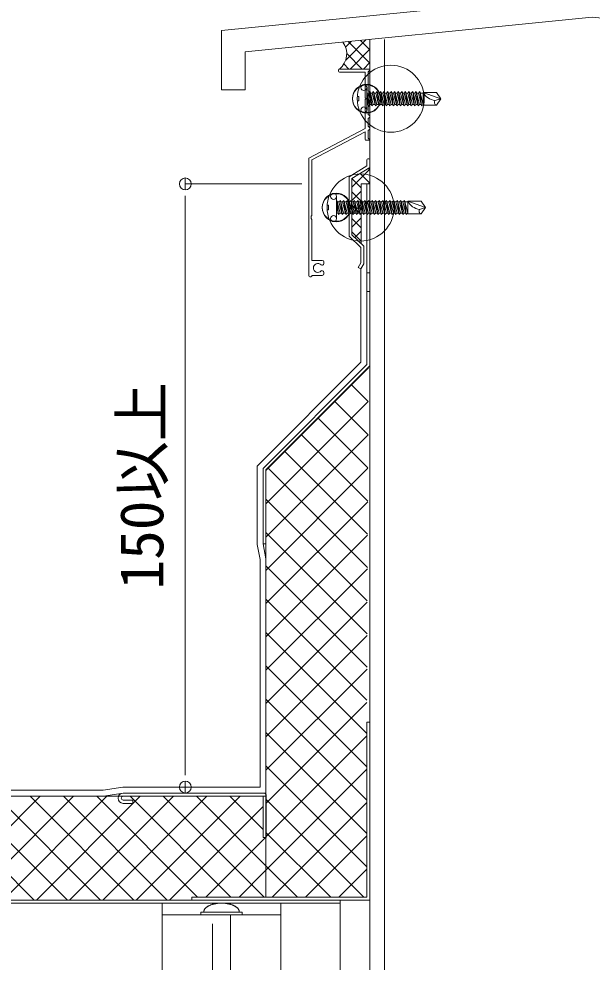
# Model space of a CAD drawing. Units: millimetres, scale not verified. Extents: x -1380 to 1380, y -955 to 955.
# Drawn here: x -268.4 to -75, y -341.6 to -23.8 of the extents above; entities that cross this region are included whole.
import ezdxf
from ezdxf.enums import TextEntityAlignment as Align

# ---------------------------------------------------------------- set-up
doc = ezdxf.new("R2010")
doc.units = ezdxf.units.MM
doc.header["$LTSCALE"] = 3
doc.linetypes.add('USER1', pattern=[9.525, 6.35, -3.175])
for name, color, linetype, lineweight in [('0-0_0', 7, 'Continuous', 18), ('0-1_BOUSUI', 1, 'Continuous', 18), ('0-3_HATCH', 9, 'Continuous', 18), ('0-4_KANAMONO', 5, 'Continuous', 18), ('0-5_KANAMONO_SCREW', 4, 'Continuous', 18), ('0-6_TEKKOTU', 7, 'USER1', 18), ('0-7_dannnetu', 6, 'Continuous', 18), ('0-A_SUNPO', 7, 'Continuous', 18), ('0-C_dekki', 3, 'USER1', 18)]:
    doc.layers.add(name, color=color, linetype=linetype, lineweight=lineweight)
doc.styles.add('ＭＳ ゴシック', font='')
doc.styles.get('ＭＳ ゴシック').set_extended_font_data('MS Gothic')

# ---------------------------------------------------------------- blocks, each defined once
blk = doc.blocks.new('_DOT')
at = {"layer": '0-0_0'}
for p, q in [((-0.5, 0), (-1, 0)), ((0.25, 0), (-0.25, 0))]:
    blk.add_line(p, q, dxfattribs=at)
blk.add_circle((0, 0), 0.25, dxfattribs=at)

msp = doc.modelspace()

# ---------------------------------------------------------------- linework, layer by layer
at = {"layer": '0-1_BOUSUI'}
for p, q in [((-151.027, -115.69), (-150.027, -115.69)), ((-186.027, -200.69), (-185.027, -200.69))]:
    msp.add_line(p, q, dxfattribs=at)
for points in [[(-151.027, -79.397), (-151.027, -140.276), (-186.027, -175.276), (-186.027, -200.69), (-185.027, -205.69), (-185.027, -284.59), (-233.177, -284.59), (-239.802, -285.69), (-416.027, -285.69), (-421.027, -283.69), (-481.027, -283.69), (-486.027, -285.69), (-808.237, -285.69), (-813.237, -283.69), (-873.237, -283.69), (-878.237, -285.69), (-899.883, -285.69)], [(-153.027, -107.994), (-152.027, -106.262), (-152.027, -100.365), (-152.984, -99.408), (-152.984, -79.397), (-151.027, -79.397)], [(-153.027, -107.994), (-153.027, -139.448), (-188.027, -174.448), (-188.027, -200.888), (-187.027, -205.888), (-187.027, -282.59), (-233.342, -282.59), (-239.967, -283.69), (-415.642, -283.69), (-420.642, -281.69), (-481.413, -281.69), (-486.413, -283.69), (-807.852, -283.69), (-812.852, -281.69), (-873.622, -281.69), (-878.622, -283.69), (-899.883, -283.69)], [(-151.027, -115.69), (-151.027, -140.276), (-186.027, -175.276), (-186.027, -200.69)], [(-150.027, -115.69), (-150.027, -140.69), (-185.027, -175.69), (-185.027, -200.69)]]:
    msp.add_lwpolyline(points, dxfattribs=at)
msp.add_lwpolyline([(-150.027, -79.397), (-151.027, -79.397), (-151.027, -109.397), (-150.027, -109.397)], close=True, dxfattribs=at)
msp.add_arc((-164.305, -35.588), 6.503, 308.26576, 37.37059, dxfattribs=at)
at = {"layer": '0-3_HATCH'}
for p, q in [((-158.23, -33.269), (-156.32, -31.359)), ((-158.146, -37.676), (-151.331, -30.861)), ((-150.027, -38.717), (-157.288, -31.456)), ((-150.027, -34.227), (-153.206, -31.048)), ((-156.671, -40.69), (-150.027, -34.047)), ((-152.544, -40.69), (-157.804, -35.431)), ((-157.035, -40.69), (-158.752, -38.973)), ((-152.18, -40.69), (-150.027, -38.537)), ((-156.027, -80.458), (-150.027, -74.458)), ((-150.027, -79.128), (-153.291, -75.865)), ((-150.027, -74.638), (-150.514, -74.152)), ((-153.027, -80.618), (-156.027, -77.618)), ((-150.476, -79.397), (-150.027, -78.948)), ((-156.027, -84.948), (-153.027, -81.948)), ((-153.027, -85.109), (-156.027, -82.109)), ((-153.027, -89.599), (-156.17, -86.456)), ((-156.027, -89.439), (-153.027, -86.439)), ((-156.027, -93.929), (-153.027, -90.929)), ((-153.027, -94.089), (-156.027, -91.089)), ((-153.027, -98.579), (-156.027, -95.579)), ((-155.077, -97.468), (-153.027, -95.419)), ((-185.027, -175.898), (-150.509, -141.379)), ((-150.509, -141.559), (-150.703, -141.366)), ((-150.558, -152.736), (-156.315, -146.978)), ((-185.027, -187.123), (-150.558, -152.654)), ((-150.607, -163.913), (-161.928, -152.591)), ((-150.655, -175.089), (-167.541, -158.204)), ((-185.027, -198.349), (-150.607, -163.928)), ((-150.704, -186.266), (-173.153, -163.816)), ((-150.752, -197.443), (-178.766, -169.429)), ((-185.027, -209.574), (-150.656, -175.202)), ((-150.801, -208.619), (-184.379, -175.042)), ((-150.85, -219.796), (-185.027, -185.618)), ((-185.027, -220.799), (-150.705, -186.477)), ((-150.898, -230.973), (-185.027, -196.844)), ((-185.027, -232.025), (-150.754, -197.751)), ((-150.947, -242.15), (-185.027, -208.069)), ((-185.027, -243.25), (-150.803, -209.025)), ((-150.995, -253.326), (-185.027, -219.294)), ((-185.027, -254.475), (-150.852, -220.3)), ((-151.027, -264.52), (-185.027, -230.52)), ((-185.027, -265.701), (-150.901, -231.574)), ((-151.027, -275.745), (-185.027, -241.745)), ((-185.027, -276.926), (-150.95, -242.848)), ((-151.027, -286.97), (-185.027, -252.97)), ((-185.027, -288.151), (-150.999, -254.123)), ((-151.027, -298.196), (-185.027, -264.196)), ((-185.027, -299.377), (-151.027, -265.377)), ((-151.027, -309.421), (-185.027, -275.421)), ((-185.027, -310.602), (-151.027, -276.602)), ((-263.237, -320.69), (-298.237, -285.69)), ((-296.144, -320.69), (-261.144, -285.69)), ((-252.011, -320.69), (-287.011, -285.69)), ((-284.918, -320.69), (-249.918, -285.69)), ((-240.786, -320.69), (-275.786, -285.69)), ((-273.693, -320.69), (-238.693, -285.69)), ((-229.561, -320.69), (-264.561, -285.69)), ((-262.468, -320.69), (-227.468, -285.69)), ((-218.335, -320.69), (-253.335, -285.69)), ((-251.242, -320.69), (-216.242, -285.69)), ((-208.11, -319.69), (-242.11, -285.69)), ((-240.017, -320.69), (-205.017, -285.69)), ((-196.885, -319.69), (-230.885, -285.69)), ((-228.792, -320.69), (-193.792, -285.69)), ((-185.659, -319.69), (-219.659, -285.69)), ((-185.027, -309.097), (-208.434, -285.69)), ((-186.027, -296.872), (-197.209, -285.69)), ((-217.566, -320.69), (-186.027, -289.151)), ((-151.983, -319.69), (-185.027, -286.646)), ((-182.89, -319.69), (-151.027, -287.827)), ((-163.209, -319.69), (-185.027, -297.872)), ((-205.341, -319.69), (-185.241, -299.59)), ((-171.665, -319.69), (-151.027, -299.053)), ((-194.116, -319.69), (-185.027, -310.602)), ((-174.434, -319.69), (-185.027, -309.097)), ((-160.44, -319.69), (-151.027, -310.278))]:
    msp.add_line(p, q, dxfattribs=at)
at = {"layer": '0-4_KANAMONO'}
for p, q in [((-150.027, -459.69), (-150.027, -30.69)), ((-145.027, -459.69), (-145.027, -30.69)), ((-160.527, -41.39), (-160.527, -40.99)), ((-150.327, -70.994), (-150.727, -70.994)), ((-165.727, -106.651), (-165.919, -106.762)), ((-165.527, -105.69), (-165.527, -106.305)), ((-169.827, -110.69), (-170.227, -110.69)), ((-165.919, -108.619), (-165.727, -108.73)), ((-165.527, -109.076), (-165.527, -109.69)), ((-233.177, -284.59), (-185.927, -284.59))]:
    msp.add_line(p, q, dxfattribs=at)
for points in [[(-160.227, -40.69), (-150.027, -40.69), (-150.027, -41.09), (-150.527, -41.59), (-150.527, -47.99), (-150.027, -48.49), (-150.027, -48.89), (-150.527, -49.39), (-150.527, -51.99)], [(-170.527, -110.39), (-170.527, -70.69), (-151.527, -60.69), (-151.527, -50.99), (-151.227, -50.69), (-151.527, -50.39), (-151.527, -41.69), (-160.227, -41.69)], [(-150.527, -51.99), (-150.027, -52.49), (-150.027, -52.89), (-150.527, -53.39), (-150.527, -55.99), (-150.027, -56.49), (-150.027, -56.89), (-150.527, -57.39), (-150.527, -59.99), (-150.027, -60.49), (-150.027, -60.89), (-150.527, -61.39), (-150.527, -63.99), (-150.027, -64.49), (-150.027, -64.69), (-151.227, -64.69)], [(-151.527, -64.39), (-151.527, -61.82), (-169.527, -71.294), (-169.527, -89.976)], [(-151.027, -71.294), (-151.027, -73.294), (-157.027, -76.994), (-157.027, -89.694)], [(-156.027, -86.28), (-156.027, -77.552), (-150.027, -73.852), (-150.027, -71.294)], [(-157.027, -89.694), (-157.027, -96.994), (-153.027, -100.794), (-153.027, -105.994), (-153.893, -107.494), (-153.027, -107.994), (-152.027, -106.262), (-152.027, -100.365), (-156.027, -96.565), (-156.027, -87.708)], [(-169.527, -91.404), (-169.527, -105.19), (-166.027, -105.19)], [(-166.027, -110.19), (-169.527, -110.19), (-169.527, -110.39)], [(-184.927, -285.59), (-184.927, -299.59), (-186.027, -299.59), (-186.027, -285.69), (-233.177, -285.69)], [(-233.177, -286.99), (-229.927, -286.99), (-229.927, -288.09), (-233.177, -288.09)]]:
    msp.add_lwpolyline(points, dxfattribs=at)
msp.add_lwpolyline([(-151.027, -260.69), (-151.027, -319.69), (-210.027, -319.69), (-210.027, -320.69), (-150.027, -320.69), (-150.027, -260.69)], close=True, dxfattribs=at)
for centre, radius, start, end in [((-160.227, -40.99), 0.3, 90, 180), ((-160.227, -41.39), 0.3, 180, 270), ((-151.227, -64.39), 0.3, 180, 270), ((-150.727, -71.294), 0.3, 90, 180), ((-150.327, -71.294), 0.3, 360, 90), ((-155.327, -86.994), 1, 134.427, 225.573), ((-168.827, -90.69), 1, 134.427, 225.573), ((-167.527, -107.69), 1.5, 42.1532, 317.8468), ((-166.119, -106.415), 0.4, 222.1532, 300), ((-166.027, -105.69), 0.5, 0, 90), ((-165.927, -106.305), 0.4, 300, 360), ((-170.227, -110.39), 0.3, 180, 270), ((-169.827, -110.39), 0.3, 270, 0), ((-166.119, -108.965), 0.4, 60, 137.8468), ((-166.027, -109.69), 0.5, 270, 0), ((-165.927, -109.076), 0.4, 0, 60), ((-233.177, -286.34), 1.75, 90, 270), ((-233.177, -286.34), 0.65, 90, 270), ((-185.927, -285.59), 1, 0, 90)]:
    msp.add_arc(centre, radius, start, end, dxfattribs=at)
at = {"layer": '0-5_KANAMONO_SCREW'}
for p, q in [((-151.027, -54.44), (-151.027, -46.94)), ((-150.027, -52.59), (-151.027, -48.681)), ((-150.527, -53.09), (-151.027, -49.09)), ((-151, -48.79), (-150.427, -48.79)), ((-149.927, -48.29), (-150.427, -48.79)), ((-149.327, -53.09), (-150.427, -48.79)), ((-149.327, -53.09), (-149.927, -48.29)), ((-148.827, -52.59), (-149.927, -48.29)), ((-149.8, -48.79), (-149.227, -48.79)), ((-148.727, -48.29), (-149.227, -48.79)), ((-148.127, -53.09), (-149.227, -48.79)), ((-148.127, -53.09), (-148.727, -48.29)), ((-147.627, -52.59), (-148.727, -48.29)), ((-148.6, -48.79), (-148.027, -48.79)), ((-147.527, -48.29), (-148.027, -48.79)), ((-146.927, -53.09), (-148.027, -48.79)), ((-146.927, -53.09), (-147.527, -48.29)), ((-146.427, -52.59), (-147.527, -48.29)), ((-147.4, -48.79), (-146.827, -48.79)), ((-146.327, -48.29), (-146.827, -48.79)), ((-145.727, -53.09), (-146.827, -48.79)), ((-145.727, -53.09), (-146.327, -48.29)), ((-145.227, -52.59), (-146.327, -48.29)), ((-146.2, -48.79), (-145.627, -48.79)), ((-145.127, -48.29), (-145.627, -48.79)), ((-144.527, -53.09), (-145.627, -48.79)), ((-144.527, -53.09), (-145.127, -48.29)), ((-144.027, -52.59), (-145.127, -48.29)), ((-145, -48.79), (-144.427, -48.79)), ((-143.927, -48.29), (-144.427, -48.79)), ((-143.327, -53.09), (-144.427, -48.79)), ((-143.327, -53.09), (-143.927, -48.29)), ((-142.827, -52.59), (-143.927, -48.29)), ((-143.8, -48.79), (-143.227, -48.79)), ((-142.727, -48.29), (-143.227, -48.79)), ((-142.127, -53.09), (-143.227, -48.79)), ((-142.127, -53.09), (-142.727, -48.29)), ((-141.627, -52.59), (-142.727, -48.29)), ((-142.6, -48.79), (-142.027, -48.79)), ((-141.527, -48.29), (-142.027, -48.79)), ((-140.927, -53.09), (-142.027, -48.79)), ((-140.927, -53.09), (-141.527, -48.29)), ((-140.427, -52.59), (-141.527, -48.29)), ((-141.4, -48.79), (-140.827, -48.79)), ((-140.327, -48.29), (-140.827, -48.79)), ((-139.727, -53.09), (-140.827, -48.79)), ((-139.727, -53.09), (-140.327, -48.29)), ((-139.227, -52.59), (-140.327, -48.29)), ((-140.2, -48.79), (-139.627, -48.79)), ((-139.127, -48.29), (-139.627, -48.79)), ((-138.527, -53.09), (-139.627, -48.79)), ((-138.527, -53.09), (-139.127, -48.29)), ((-138.027, -52.59), (-139.127, -48.29)), ((-139, -48.79), (-138.427, -48.79)), ((-137.927, -48.29), (-138.427, -48.79)), ((-137.327, -53.09), (-138.427, -48.79)), ((-137.327, -53.09), (-137.927, -48.29)), ((-136.827, -52.59), (-137.927, -48.29)), ((-137.8, -48.79), (-137.227, -48.79)), ((-136.727, -48.29), (-137.227, -48.79)), ((-136.127, -53.09), (-137.227, -48.79)), ((-136.127, -53.09), (-136.727, -48.29)), ((-135.627, -52.59), (-136.727, -48.29)), ((-136.6, -48.79), (-136.027, -48.79)), ((-135.527, -48.29), (-136.027, -48.79)), ((-134.927, -53.09), (-136.027, -48.79)), ((-134.427, -52.59), (-135.527, -48.29)), ((-134.927, -53.09), (-135.527, -48.29)), ((-135.4, -48.79), (-134.827, -48.79)), ((-134.327, -48.29), (-134.827, -48.79)), ((-133.727, -53.09), (-134.827, -48.79)), ((-133.727, -53.09), (-134.327, -48.29)), ((-133.227, -52.59), (-134.327, -48.29)), ((-134.2, -48.79), (-133.627, -48.79)), ((-133.127, -48.29), (-133.627, -48.79)), ((-132.527, -53.09), (-133.627, -48.79)), ((-132.527, -53.09), (-133.127, -48.29)), ((-132.027, -52.59), (-133.127, -48.29)), ((-133, -48.79), (-132.027, -48.79)), ((-132.027, -48.54), (-132.027, -52.84)), ((-126.027, -50.69), (-132.027, -48.54)), ((-127.533, -48.54), (-132.027, -48.54)), ((-126.027, -50.69), (-128.033, -51.325)), ((-126.027, -50.69), (-127.533, -48.54)), ((-126.027, -50.69), (-127.533, -52.84)), ((-151.027, -52.59), (-150.655, -52.59)), ((-150.027, -52.59), (-149.455, -52.59)), ((-148.827, -52.59), (-149.327, -53.09)), ((-148.827, -52.59), (-148.255, -52.59)), ((-147.627, -52.59), (-148.127, -53.09)), ((-147.627, -52.59), (-147.055, -52.59)), ((-146.427, -52.59), (-146.927, -53.09)), ((-146.427, -52.59), (-145.855, -52.59)), ((-145.227, -52.59), (-145.727, -53.09)), ((-145.227, -52.59), (-144.655, -52.59)), ((-144.027, -52.59), (-144.527, -53.09)), ((-144.027, -52.59), (-143.455, -52.59)), ((-142.827, -52.59), (-143.327, -53.09)), ((-142.827, -52.59), (-142.255, -52.59)), ((-141.627, -52.59), (-142.127, -53.09)), ((-141.627, -52.59), (-141.055, -52.59)), ((-140.427, -52.59), (-140.927, -53.09)), ((-140.427, -52.59), (-139.855, -52.59)), ((-139.227, -52.59), (-139.727, -53.09)), ((-139.227, -52.59), (-138.655, -52.59)), ((-138.027, -52.59), (-138.527, -53.09)), ((-138.027, -52.59), (-137.455, -52.59)), ((-136.827, -52.59), (-137.327, -53.09)), ((-136.827, -52.59), (-136.255, -52.59)), ((-135.627, -52.59), (-136.127, -53.09)), ((-135.627, -52.59), (-135.055, -52.59)), ((-134.427, -52.59), (-134.927, -53.09)), ((-134.427, -52.59), (-133.855, -52.59)), ((-133.227, -52.59), (-133.727, -53.09)), ((-133.227, -52.59), (-132.655, -52.59)), ((-132.027, -52.59), (-132.527, -53.09)), ((-127.533, -52.84), (-132.027, -52.84)), ((-161.231, -91.085), (-161.231, -83.585)), ((-161.131, -84.935), (-161.231, -85.035)), ((-160.531, -89.735), (-161.131, -84.935)), ((-160.031, -89.235), (-161.131, -84.935)), ((-161.004, -85.435), (-160.431, -85.435)), ((-159.931, -84.935), (-160.431, -85.435)), ((-159.331, -89.735), (-160.431, -85.435)), ((-158.831, -89.235), (-159.931, -84.935)), ((-159.331, -89.735), (-159.931, -84.935)), ((-159.804, -85.435), (-159.231, -85.435)), ((-158.731, -84.935), (-159.231, -85.435)), ((-158.131, -89.735), (-159.231, -85.435)), ((-158.131, -89.735), (-158.731, -84.935)), ((-157.631, -89.235), (-158.731, -84.935)), ((-158.604, -85.435), (-158.031, -85.435)), ((-157.531, -84.935), (-158.031, -85.435)), ((-156.931, -89.735), (-158.031, -85.435)), ((-156.931, -89.735), (-157.531, -84.935)), ((-156.431, -89.235), (-157.531, -84.935)), ((-157.404, -85.435), (-156.831, -85.435)), ((-156.331, -84.935), (-156.831, -85.435)), ((-155.731, -89.735), (-156.831, -85.435)), ((-155.731, -89.735), (-156.331, -84.935)), ((-155.231, -89.235), (-156.331, -84.935)), ((-156.204, -85.435), (-155.631, -85.435)), ((-155.131, -84.935), (-155.631, -85.435)), ((-154.531, -89.735), (-155.631, -85.435)), ((-154.531, -89.735), (-155.131, -84.935)), ((-154.031, -89.235), (-155.131, -84.935)), ((-155.004, -85.435), (-154.431, -85.435)), ((-153.931, -84.935), (-154.431, -85.435)), ((-153.331, -89.735), (-154.431, -85.435)), ((-153.331, -89.735), (-153.931, -84.935)), ((-152.831, -89.235), (-153.931, -84.935)), ((-153.804, -85.435), (-153.231, -85.435)), ((-152.731, -84.935), (-153.231, -85.435)), ((-152.131, -89.735), (-153.231, -85.435)), ((-152.131, -89.735), (-152.731, -84.935)), ((-151.631, -89.235), (-152.731, -84.935)), ((-152.604, -85.435), (-152.031, -85.435)), ((-151.531, -84.935), (-152.031, -85.435)), ((-150.931, -89.735), (-152.031, -85.435)), ((-150.931, -89.735), (-151.531, -84.935)), ((-150.431, -89.235), (-151.531, -84.935)), ((-151.404, -85.435), (-150.831, -85.435)), ((-150.331, -84.935), (-150.831, -85.435)), ((-149.731, -89.735), (-150.331, -84.935)), ((-149.231, -89.235), (-150.331, -84.935)), ((-150.204, -85.435), (-149.631, -85.435)), ((-149.131, -84.935), (-149.631, -85.435)), ((-148.531, -89.735), (-149.631, -85.435)), ((-148.031, -89.235), (-149.131, -84.935)), ((-148.531, -89.735), (-149.131, -84.935)), ((-149.004, -85.435), (-148.431, -85.435)), ((-147.931, -84.935), (-148.431, -85.435)), ((-147.331, -89.735), (-148.431, -85.435)), ((-147.331, -89.735), (-147.931, -84.935)), ((-146.831, -89.235), (-147.931, -84.935)), ((-147.804, -85.435), (-147.231, -85.435)), ((-146.731, -84.935), (-147.231, -85.435)), ((-146.131, -89.735), (-147.231, -85.435)), ((-146.131, -89.735), (-146.731, -84.935)), ((-145.631, -89.235), (-146.731, -84.935)), ((-146.604, -85.435), (-146.031, -85.435)), ((-145.531, -84.935), (-146.031, -85.435)), ((-144.931, -89.735), (-146.031, -85.435)), ((-144.931, -89.735), (-145.531, -84.935)), ((-144.431, -89.235), (-145.531, -84.935)), ((-145.404, -85.435), (-144.831, -85.435)), ((-144.331, -84.935), (-144.831, -85.435)), ((-143.731, -89.735), (-144.831, -85.435)), ((-143.731, -89.735), (-144.331, -84.935)), ((-143.231, -89.235), (-144.331, -84.935)), ((-144.204, -85.435), (-143.631, -85.435)), ((-143.131, -84.935), (-143.631, -85.435)), ((-142.531, -89.735), (-143.631, -85.435)), ((-142.531, -89.735), (-143.131, -84.935)), ((-142.031, -89.235), (-143.131, -84.935)), ((-143.004, -85.435), (-142.431, -85.435)), ((-141.931, -84.935), (-142.431, -85.435)), ((-141.331, -89.735), (-142.431, -85.435)), ((-141.331, -89.735), (-141.931, -84.935)), ((-140.831, -89.235), (-141.931, -84.935)), ((-141.804, -85.435), (-141.231, -85.435)), ((-140.731, -84.935), (-141.231, -85.435)), ((-140.131, -89.735), (-141.231, -85.435)), ((-140.131, -89.735), (-140.731, -84.935)), ((-139.631, -89.235), (-140.731, -84.935)), ((-140.604, -85.435), (-140.031, -85.435)), ((-139.531, -84.935), (-140.031, -85.435)), ((-138.931, -89.735), (-139.531, -84.935)), ((-138.431, -89.235), (-139.531, -84.935)), ((-139.404, -85.435), (-138.831, -85.435)), ((-138.331, -84.935), (-138.831, -85.435)), ((-137.731, -89.735), (-138.831, -85.435)), ((-137.231, -89.235), (-138.331, -84.935)), ((-137.731, -89.735), (-138.331, -84.935)), ((-138.204, -85.435), (-137.231, -85.435)), ((-137.231, -85.185), (-137.231, -89.485)), ((-132.737, -85.185), (-137.231, -85.185)), ((-131.231, -87.335), (-137.231, -85.185)), ((-131.231, -87.335), (-132.737, -85.185)), ((-131.231, -87.335), (-133.237, -87.97)), ((-131.231, -87.335), (-132.737, -89.485)), ((-161.231, -89.235), (-160.659, -89.235)), ((-160.031, -89.235), (-159.459, -89.235)), ((-158.831, -89.235), (-159.331, -89.735)), ((-158.831, -89.235), (-158.259, -89.235)), ((-157.631, -89.235), (-158.131, -89.735)), ((-157.631, -89.235), (-157.059, -89.235)), ((-156.431, -89.235), (-156.931, -89.735)), ((-156.431, -89.235), (-155.859, -89.235)), ((-155.231, -89.235), (-155.731, -89.735)), ((-155.231, -89.235), (-154.659, -89.235)), ((-154.031, -89.235), (-154.531, -89.735)), ((-154.031, -89.235), (-153.459, -89.235)), ((-152.831, -89.235), (-153.331, -89.735)), ((-152.831, -89.235), (-152.259, -89.235)), ((-151.631, -89.235), (-152.131, -89.735)), ((-151.631, -89.235), (-151.059, -89.235)), ((-150.431, -89.235), (-150.931, -89.735)), ((-150.431, -89.235), (-149.859, -89.235)), ((-149.231, -89.235), (-148.659, -89.235)), ((-148.031, -89.235), (-148.531, -89.735)), ((-148.031, -89.235), (-147.459, -89.235)), ((-146.831, -89.235), (-147.331, -89.735)), ((-146.831, -89.235), (-146.259, -89.235)), ((-145.631, -89.235), (-146.131, -89.735)), ((-145.631, -89.235), (-145.059, -89.235)), ((-144.431, -89.235), (-144.931, -89.735)), ((-144.431, -89.235), (-143.859, -89.235)), ((-143.231, -89.235), (-143.731, -89.735)), ((-143.231, -89.235), (-142.659, -89.235)), ((-142.031, -89.235), (-142.531, -89.735)), ((-142.031, -89.235), (-141.459, -89.235)), ((-140.831, -89.235), (-141.331, -89.735)), ((-140.831, -89.235), (-140.259, -89.235)), ((-139.631, -89.235), (-140.131, -89.735)), ((-139.631, -89.235), (-139.059, -89.235)), ((-138.431, -89.235), (-137.859, -89.235)), ((-137.231, -89.235), (-137.731, -89.735)), ((-132.737, -89.485), (-137.231, -89.485))]:
    msp.add_line(p, q, dxfattribs=at)
for points in [[(-154.203, -49.94), (-153.703, -49.94), (-153.703, -51.44), (-154.203, -51.44)], [(-150.027, -52.59), (-150.527, -53.09), (-151.027, -51.136)], [(-149.231, -89.235), (-149.731, -89.735), (-150.831, -85.435)], [(-138.431, -89.235), (-138.931, -89.735), (-140.031, -85.435)], [(-164.407, -86.585), (-163.907, -86.585), (-163.907, -88.085), (-164.407, -88.085)], [(-160.031, -89.235), (-160.531, -89.735), (-161.231, -86.999)]]:
    msp.add_lwpolyline(points, dxfattribs=at)
for centre, radius in [((-142.931, -50.69), 11.296), ((-142.931, -50.69), 11.296), ((-151.103, -50.6), 4.75), ((-151.103, -50.781), 4.75), ((-152.027, -46.94), 1), ((-152.027, -54.44), 1), ((-153.135, -87.335), 11.296), ((-153.135, -87.335), 11.296), ((-161.307, -87.244), 4.75), ((-162.231, -83.585), 1), ((-161.307, -87.426), 4.75), ((-162.231, -91.085), 1)]:
    msp.add_circle(centre, radius, dxfattribs=at)
for centre, radius, start, end in [((-127.285, -45.996), 5.381, 208.2142, 262.01632), ((-127.219, -51.897), 0.995, 144.94761, 251.58289), ((-132.489, -82.641), 5.381, 208.2142, 262.01632), ((-132.423, -88.541), 0.995, 144.94761, 251.58289)]:
    msp.add_arc(centre, radius, start, end, dxfattribs=at)
at = {"layer": '0-6_TEKKOTU', "linetype": 'Continuous'}
msp.add_lwpolyline([(49.973, -47.69), (41.973, -47.69), (41.973, -34.93), (-75.027, -23.23), (-192.027, -34.93), (-192.027, -47.69), (-200.027, -47.69), (-200.027, -27.69), (-75.027, -15.19), (49.973, -27.69)], close=True, dxfattribs=at)
at = {"layer": '0-7_dannnetu'}
for p, q in [((-150.027, -140.69), (-185.027, -175.69)), ((-185.027, -175.69), (-185.027, -319.69)), ((-444.527, -285.69), (-185.027, -285.69))]:
    msp.add_line(p, q, dxfattribs=at)
at = {"layer": '0-A_SUNPO'}
for p, q in [((-172.984, -79.397), (-212.237, -79.397)), ((-212.237, -274.59), (-212.237, -87.397)), ((-207.027, -282.59), (-212.237, -282.59))]:
    msp.add_line(p, q, dxfattribs=at)
at = {"layer": '0-C_dekki', "linetype": 'Continuous'}
for p, q in [((-899.883, -320.69), (-160.027, -320.69)), ((-160.027, -395.69), (-160.027, -320.69)), ((-899.883, -321.69), (-160.027, -321.69)), ((-220.027, -409.69), (-220.027, -321.69)), ((-180.027, -409.69), (-180.027, -321.69)), ((-180.027, -325.69), (-220.027, -325.69))]:
    msp.add_line(p, q, dxfattribs=at)
at = {"layer": '0-C_dekki'}
msp.add_lwpolyline([(-193.027, -325.69), (-207.027, -325.69), (-207.027, -324.69), (-193.027, -324.69)], close=True, dxfattribs=at)
msp.add_lwpolyline([(-197.027, -325.69), (-197.027, -347.69), (-200.027, -350.69), (-203.027, -347.69), (-203.027, -325.69)], dxfattribs=at)
for centre, radius, start, end in [((-204.093, -324.762), 1.935, 125.7312, 177.88555), ((-201.775, -327.343), 5.397, 103.41361, 129.70709), ((-199.956, -333.608), 11.918, 90.34476, 104.93646), ((-200.099, -333.608), 11.918, 75.06354, 89.65524), ((-198.28, -327.343), 5.397, 50.29291, 76.58639), ((-195.962, -324.762), 1.935, 2.11445, 54.2688)]:
    msp.add_arc(centre, radius, start, end, dxfattribs=at)

# ---------------------------------------------------------------- block references
at = {"layer": '0-A_SUNPO', "xscale": 8, "yscale": 8}
for p, rotation in [((-212.237, -79.397), 90), ((-212.237, -282.59), 270)]:
    msp.add_blockref('_DOT', p, dxfattribs=dict(at, rotation=rotation))

# ---------------------------------------------------------------- texts
at = {"layer": '0-A_SUNPO', "style": 'ＭＳ ゴシック'}
msp.add_text('150以上', height=14.66, rotation=90, dxfattribs=at).set_placement((-215.252, -215.993), align=Align.BOTTOM_LEFT)

doc.saveas('drawing.dxf')
